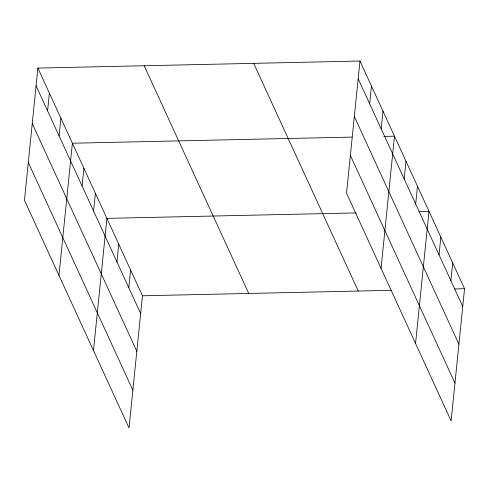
<?xml version="1.0" encoding="UTF-8"?>
<svg xmlns="http://www.w3.org/2000/svg" width="489" height="489" viewBox="0 0 489 489"><rect width="100%" height="100%" fill="white"/><g stroke="black" fill="none" stroke-linecap="round" stroke-linejoin="round"><path stroke-width="0.73" d="M37.879 68.081L24.45 200.27L129.029 427.973L142.458 295.784L37.879 68.081L359.971 61.027L464.55 288.73L451.121 420.919L346.542 193.216L359.971 61.027M47.58 110.869L49.383 93.13M59.083 135.918L60.887 118.173M58.961 275.411L72.39 143.222L351.964 137.097M82.091 186.016L83.894 168.271M93.595 211.059L95.398 193.314M93.472 350.558L106.902 218.363L356.108 212.904M116.95 261.915L118.754 244.17M128.803 287.721L130.606 269.977M369.672 103.815L371.475 86.07M381.175 128.864L382.979 111.119M381.053 268.357L394.482 136.168L383.853 136.4M404.183 178.956L405.986 161.217M415.687 204.005L417.49 186.26M415.564 343.504L428.994 211.309L419.122 211.523M439.043 254.861L440.846 237.116M450.895 280.668L452.698 262.923M142.458 295.784L391.665 290.325M454.678 288.944L464.55 288.73M358.168 78.772L462.747 306.475M354.336 116.535L458.914 344.238M350.381 155.447L454.959 383.15M253.681 63.356L358.26 291.059M144.169 65.752L248.748 293.455M36.076 85.826L140.655 313.528M32.237 123.589L136.816 351.291M28.289 162.507L132.861 390.204"/></g></svg>
